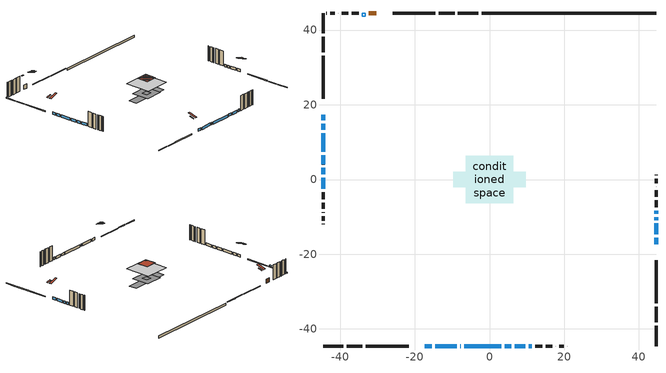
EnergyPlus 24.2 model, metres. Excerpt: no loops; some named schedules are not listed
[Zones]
conditioned space
 floor outside (Floor1 construction): -1.27,-1.27 -1.27,1.27 1.27,1.27 1.27,-1.27 z0.16
 floor adiabatic (Floor2 construction): -4.4,-4.4 -4.4,4.4 4.4,4.4 4.4,-4.4 z0.16
 floor adiabatic (AdiabaticFloorConstruction): -6.34,-6.34 -6.34,6.34 6.34,6.34 6.34,-6.34 z5.04
 floor foundation (Slab1 construction): -9.65,-2.01 -9.65,2.01 9.65,2.01 9.65,-2.01 z-0.91
 wall outside (RimJoist1 construction): -2.99,44.58 -8.44,44.58 / -44.58,-44.58 -39.13,-44.58 / -44.58,44.58 -44.58,39.13 / 44.58,-44.58 44.58,-39.13 z0.16:0.46
 wall outside (RimJoist2 construction): -9.37,44.58 -13.55,44.58 / -38.2,-44.58 -34.01,-44.58 / -44.58,38.2 -44.58,34.01 / 44.58,-38.2 44.58,-34.01 z0.16:0.46
 wall outside (RimJoist3 construction): -14.48,44.58 -25.9,44.58 / -33.09,-44.58 -21.66,-44.58 / -44.58,33.09 -44.58,21.66 / 44.58,-33.09 44.58,-21.66 z0.16:0.46
 wall outside (AdiabaticWallConstruction 1): -30.25,44.58 -32.27,44.58 z0.16:2.19
 wall outside (AdiabaticWallConstruction): -44.58,17.31 -44.58,15.84 / -44.58,14.92 -44.58,13.28 / -44.58,12.36 -44.58,7.38 / -44.58,6.45 -44.58,4.02 / 44.58,-17.31 44.58,-15.59 / -17.31,-44.58 -15.46,-44.58 / -14.53,-44.58 -8.77,-44.58 / -44.58,3.09 -44.58,1.37 / 44.58,-14.66 44.58,-11.78 / -7.84,-44.58 -7.72,-44.58 / -44.58,0.44 -44.58,-2.44 / 44.58,-10.85 44.58,-10.12 / 44.58,-9.19 44.58,-8.36 / -6.79,-44.58 3.16,-44.58 / 4.09,-44.58 5.78,-44.58 / 6.71,-44.58 9.63,-44.58 / 10.56,-44.58 11.32,-44.58 z0.16:1.38
 wall outside (Wall1 construction): -35.01,44.58 -36.93,44.58 / 12.25,-44.58 14.17,-44.58 / -44.58,-3.37 -44.58,-5.29 / 44.58,-7.43 44.58,-5.51 z0.16:7.48
 wall outside (Wall2 construction): -37.86,44.58 -39.51,44.58 / 15.1,-44.58 16.75,-44.58 / -44.58,-6.22 -44.58,-7.87 / 44.58,-4.58 44.58,-2.93 z0.16:7.48
 wall outside (Wall3 construction): -40.44,44.58 -40.51,44.58 / 17.68,-44.58 17.74,-44.58 / -44.58,-8.8 -44.58,-8.87 / 44.58,-2 44.58,-1.93 z0.16:7.48
 wall outside (Wall4 construction): -41.44,44.58 -42.62,44.58 / 18.67,-44.58 19.85,-44.58 / -44.58,-9.8 -44.58,-10.98 / 44.58,-1 44.58,0.18 z0.16:7.48
 wall outside (Wall5 construction): -43.55,44.58 -43.65,44.58 / 20.78,-44.58 20.88,-44.58 / -44.58,-11.91 -44.58,-12.01 / 44.58,1.1 44.58,1.21 z0.16:7.48
 wall foundation (FoundationWall1 construction): 44.58,44.58 -2.06,44.58 z-0.91:0.16
 window (WindowConstruction 15): -44.58,17.31 -44.58,15.84 z0.16:1.38
 window (WindowConstruction 5): -44.58,14.91 -44.58,13.29 z0.16:1.38
 window (WindowConstruction 6): -44.58,12.36 -44.58,7.38 z0.16:1.38
 window (WindowConstruction 7): -44.58,6.45 -44.58,4.02 z0.16:1.38
 window (WindowConstruction 8): 44.58,-17.31 44.58,-15.59 z0.16:1.38
 window (WindowConstruction 9): -17.31,-44.58 -15.46,-44.58 z0.16:1.38
 window (WindowConstruction 10): -14.53,-44.58 -8.77,-44.58 z0.16:1.38
 window (WindowConstruction 11): -44.58,3.09 -44.58,1.37 z0.16:1.38
 window (WindowConstruction 12): 44.58,-14.66 44.58,-11.78 z0.16:1.38
 window (WindowConstruction 13): -7.84,-44.58 -7.72,-44.58 z0.16:1.38
 window (WindowConstruction 14): -44.58,0.44 -44.58,-2.44 z0.16:1.38
 window (WindowConstruction 16): 44.58,-10.85 44.58,-10.12 z0.16:1.38
 window (WindowConstruction): 44.58,-9.19 44.58,-8.36 z0.16:1.38
 window (WindowConstruction 1): -6.79,-44.58 3.16,-44.58 z0.16:1.38
 window (WindowConstruction 2): 4.09,-44.58 5.78,-44.58 z0.16:1.38
 window (WindowConstruction 3): 6.71,-44.58 9.63,-44.58 z0.16:1.38
 window (WindowConstruction 4): 10.56,-44.58 11.32,-44.58 z0.16:1.38
 door (Door): -30.25,44.58 -32.27,44.58 z0.16:2.19
 ceiling adiabatic (AdiabaticFloorConstruction): 6.34,-6.34 6.34,6.34 -6.34,6.34 -6.34,-6.34 z5.04
 roof outside (Roof1 construction): -2.6,2.6 -2.6,-2.6 2.6,-2.6 2.6,2.6 z7.48
 roof outside (Roof2 construction): -2.77,2.77 -2.77,-2.77 2.77,-2.77 2.77,2.77 z7.48
 roof outside (Roof3 construction): -27.35,44.58,7.48 -27.35,42.62,8.13 -26.83,42.62,8.13 -26.83,44.58,7.48; -20.22,-44.58,7.48 -20.22,-42.62,8.13 -20.73,-42.62,8.13 -20.73,-44.58,7.48; -44.58,20.22,7.48 -42.62,20.22,8.13 -42.62,20.73,8.13 -44.58,20.73,7.48; 44.58,-20.22,7.48 42.62,-20.22,8.13 42.62,-20.73,8.13 44.58,-20.73,7.48
 roof outside (Roof4 construction): -1.8,1.8 -1.8,-1.8 1.8,-1.8 1.8,1.8 z7.48
 roof outside (Roof5 construction): -29.33,44.58,7.48 -29.33,40.6,8.8 -28.28,40.6,8.8 -28.28,44.58,7.48; -18.24,-44.58,7.48 -18.24,-40.6,8.8 -19.29,-40.6,8.8 -19.29,-44.58,7.48; -44.58,18.24,7.48 -40.6,18.24,8.8 -40.6,19.29,8.8 -44.58,19.29,7.48; 44.58,-18.24,7.48 40.6,-18.24,8.8 40.6,-19.29,8.8 44.58,-19.29,7.48
 roof outside (AdiabaticRoofConstruction): -34.08,44.58,7.47 -34.08,43.74,7.75 -33.2,43.74,7.75 -33.2,44.58,7.47
 skylight (SkylightConstruction): -34.08,44.58,7.48 -34.08,43.74,7.75 -33.2,43.74,7.75 -33.2,44.58,7.48
[Building]
Building 1: Terrain=Suburbs
[Site:Location]
Vancouver Intl AP_BC: Latitude {deg}=49.19; Longitude {deg}=-123.18; Time Zone {hr}=-8; Elevation {m}=4; Keep Site Location Information=Yes
[Site:GroundTemperature:Shallow]
8.06451, 6.96315, 6.87495, 7.3976, 9.49575, 11.5841, 13.3946, 14.5416, 14.639, 13.7062, 11.9418, 9.91751
[Site:WaterMainsTemperature]
Calculation Method=Schedule; Temperature Schedule=mains temperature schedule
[Material] Roughness=Rough; Thermal Absorptance=0.9
Name | Thickness {m} | Conductivity {W/m-K} | Density {kg/m3} | Specific Heat {J/kg-K} | Solar Absorptance | Visible Absorptance
asphalt or fiberglass shingles | 0.00635 | 0.162714 | 1121.4 | 1465.45 | 0.4 | 0.4
asphalt or fiberglass shingles 1 | 0.00635 | 0.162714 | 1121.4 | 1465.45 | 0.7 | 0.7
concrete 4.0 in. | 0.1016 | 1.803125 | 2242.8 | 837.4 | 0.7 | 0.7
concrete 8.0 in. | 0.2032 | 1.803125 | 2242.8 | 837.4 | 0.7 | 0.7
door material | 0.04445 | 0.188738 | 512.64 | 1214.23 | 0.7 | 0.7
exterior vertical ins | 0.00139922 | 0.029427 | 32.04 | 1214.23 | 0.7 | 0.7
floor covering | 0.0127 | 0.0433444 | 54.468 | 1339.84 | 0.6 | 0.6
floor rigid ins; roof rigid ins | 0.051816 | 0.029427 | 32.04 | 1214.23 | 0.7 | 0.7
floor rigid ins 1; roof rigid ins 1; wall rigid ins | 0.512978 | 0.029427 | 32.04 | 1214.23 | 0.7 | 0.7
floor stud and cavity | 0.1397 | 0.294719 | 92.3553 | 1139.71 | 0.7 | 0.7
floor stud and cavity 1 | 0.1397 | 0.339199 | 92.3553 | 1139.71 | 0.7 | 0.7
floor stud and cavity 2 | 0.1397 | 1.75129 | 37.0049 | 1207.88 | 0.7 | 0.7
furniture material conditioned space 1 | 0.1524 | 0.115458 | 640.8 | 1214.23 | 0.6 | 0.6
gypsum board | 0.0127 | 0.160291 | 801 | 837.4 | 0.6 | 0.6
gypsum board 1 | 0.0127 | 0.160291 | 801 | 837.4 | 0.7 | 0.7
osb sheathing 0.5 in. | 0.0127 | 0.115458 | 512.64 | 1214.23 | 0.7 | 0.7
osb sheathing 0.75 in. | 0.01905 | 0.115458 | 512.64 | 1214.23 | 0.7 | 0.7
osb sheathing 2.0 in. | 0.0508 | 0.115458 | 512.64 | 1214.23 | 0.7 | 0.7
rim joist stud and cavity | 0.0508 | 0.0310355 | 125.044 | 1163.47 | 0.6 | 0.6
roof stud and cavity | 0.2032 | 0.182325 | 78.34581 | 1123.46 | 0.7 | 0.7
roof stud and cavity 1 | 0.2032 | 0.178932 | 78.34581 | 1123.46 | 0.7 | 0.7
roof stud and cavity 2 | 0.2032 | 0.192082 | 78.34581 | 1123.46 | 0.7 | 0.7
roof stud and cavity 3 | 0.2032 | 0.190764 | 78.34581 | 1123.46 | 0.7 | 0.7
roof stud and cavity 4 | 0.2032 | 0.17359 | 78.34581 | 1123.46 | 0.7 | 0.7
roof stud and cavity 5 | 0.18415 | 1.78685 | 37.0049 | 1207.88 | 0.6 | 0.6
wall stud and cavity | 0.1397 | 0.103575 | 139.0536 | 1170.24 | 0.7 | 0.7
wall stud and cavity 1 | 0.1397 | 0.10707 | 139.0536 | 1170.24 | 0.7 | 0.7
wall stud and cavity 2 | 0.1397 | 0.119666 | 139.0536 | 1170.24 | 0.7 | 0.7
wall stud and cavity 3 | 0.1397 | 0.113992 | 139.0536 | 1170.24 | 0.7 | 0.7
wall stud and cavity 4 | 0.1397 | 0.105926 | 139.0536 | 1170.24 | 0.7 | 0.7
wall stud and cavity 5 | 0.0889 | 0.380278 | 52.3479 | 1209.89 | 0.7 | 0.7
wall stud and cavity 6 | 0.0889 | 0.391764 | 83.0341 | 1211.67 | 0.7 | 0.7
wood siding | 0.0254 | 0.102417 | 544.68 | 1172.36 | 0.4 | 0.4
wood siding 1; wood siding 2; wood siding 3 | 0.0254 | 0.102417 | 544.68 | 1172.36 | 0.7 | 0.7
[WindowMaterial:SimpleGlazingSystem]
Name | U-Factor {W/m2-K} | Solar Heat Gain Coefficient
SkylightMaterial | 3.34654 | 0.6886
WindowMaterial | 2.96903 | 0.56
WindowMaterial 1 | 2.94177 | 0.63
WindowMaterial 10 | 4.24942 | 0.68
WindowMaterial 11 | 3.05704 | 0.48
WindowMaterial 12 | 2.969594 | 0.62
WindowMaterial 2 | 3.01445 | 0.58
WindowMaterial 3 | 2.97868 | 0.59
WindowMaterial 4 | 2.97357 | 0.62
WindowMaterial 5 | 2.921331 | 0.62
WindowMaterial 6 | 3.909303 | 0.7
WindowMaterial 7 | 2.92076 | 0.67
WindowMaterial 8 | 2.96278 | 0.59
WindowMaterial 9 | 2.90203 | 0.68
[Construction]
AdiabaticFloorConstruction: floor stud and cavity 2, floor rigid ins 1, osb sheathing 0.75 in., floor covering
AdiabaticRoofConstruction: asphalt or fiberglass shingles 1, roof rigid ins 1, osb sheathing 0.75 in., roof stud and cavity 5
AdiabaticWallConstruction: wood siding 2, wall rigid ins, wall stud and cavity 5, gypsum board
AdiabaticWallConstruction 1: wood siding 3, wall rigid ins, wall stud and cavity 5, gypsum board
Door: door material
Floor1 construction: floor stud and cavity, floor rigid ins, osb sheathing 0.75 in., floor covering
Floor2 construction: floor stud and cavity 1, floor rigid ins, osb sheathing 0.75 in., floor covering
FoundationWall1 construction: concrete 8.0 in., gypsum board 1
furniture construction conditioned space 1: furniture material conditioned space 1
PartitionWallConstruction: gypsum board, wall stud and cavity 6, gypsum board
RimJoist1 construction; RimJoist2 construction; RimJoist3 construction: wood siding 1, osb sheathing 2.0 in., rim joist stud and cavity
Roof1 construction: asphalt or fiberglass shingles, roof rigid ins, osb sheathing 0.75 in., roof stud and cavity, gypsum board
Roof2 construction: asphalt or fiberglass shingles, roof rigid ins, osb sheathing 0.75 in., roof stud and cavity 1, gypsum board
Roof3 construction: asphalt or fiberglass shingles, roof rigid ins, osb sheathing 0.75 in., roof stud and cavity 2, gypsum board
Roof4 construction: asphalt or fiberglass shingles, roof rigid ins, osb sheathing 0.75 in., roof stud and cavity 3, gypsum board
Roof5 construction: asphalt or fiberglass shingles, roof rigid ins, osb sheathing 0.75 in., roof stud and cavity 4, gypsum board
SkylightConstruction: SkylightMaterial
Slab1 construction: concrete 4.0 in.
Wall1 construction: wood siding, osb sheathing 0.5 in., wall stud and cavity, gypsum board
Wall2 construction: wood siding, osb sheathing 0.5 in., wall stud and cavity 1, gypsum board
Wall3 construction: wood siding, osb sheathing 0.5 in., wall stud and cavity 2, gypsum board
Wall4 construction: wood siding, osb sheathing 0.5 in., wall stud and cavity 3, gypsum board
Wall5 construction: wood siding, osb sheathing 0.5 in., wall stud and cavity 4, gypsum board
WindowConstruction: WindowMaterial
WindowConstruction 1: WindowMaterial 1
WindowConstruction 10; WindowConstruction 3: WindowMaterial 3
WindowConstruction 11; WindowConstruction 8: WindowMaterial 8
WindowConstruction 12; WindowConstruction 14: WindowMaterial 10
WindowConstruction 13: WindowMaterial 11
WindowConstruction 15; WindowConstruction 16: WindowMaterial 12
WindowConstruction 2: WindowMaterial 2
WindowConstruction 4: WindowMaterial 4
WindowConstruction 5: WindowMaterial 5
WindowConstruction 6: WindowMaterial 6
WindowConstruction 7: WindowMaterial 7
WindowConstruction 9: WindowMaterial 9
[Zone]
conditioned space: Multiplier=1; Volume {m3}=534.1; Part of Total Floor Area=Yes
[Space]
conditioned space 1: Zone=conditioned space; Volume {m3}=534.1
[SurfaceProperty:ExposedFoundationPerimeter]
Slab1: Exposed Perimeter Calculation Method=TotalExposedPerimeter; Total Exposed Perimeter {m}=46.634
[InternalMass] Zone or ZoneList=conditioned space; Space or SpaceList=conditioned space 1
Name | Construction | Surface Area {m2}
furniture mass conditioned space 1 | furniture construction conditioned space 1 | 128.976
partition wall mass | PartitionWallConstruction | 244.871
[Lights]
interior lighting: Zone or ZoneList or Space or SpaceList=conditioned space 1; Schedule=interior lighting schedule; Design Level Calculation Method=LightingLevel; Lighting Level {W}=343.2; Return Air Fraction=0; Fraction Radiant=0.6; Fraction Visible=0.2; Fraction Replaceable=1
[People]
occupants: Zone or ZoneList or Space or SpaceList=conditioned space 1; Number of People Schedule=occupants schedule; Number of People Calculation Method=People; Number of People=3; Fraction Radiant=0.314171; Sensible Heat Fraction=0.56303; Activity Level Schedule=occupants activity schedule; Carbon Dioxide Generation Rate {m3/s-W}=0; Enable ASHRAE 55 Comfort Warnings=No; Mean Radiant Temperature Calculation Type=EnclosureAveraged
[ElectricEquipment] Zone or ZoneList or Space or SpaceList=conditioned space 1; Design Level Calculation Method=EquipmentLevel
Name | Schedule | Design Level {W} | Fraction Latent | Fraction Radiant | Fraction Lost
clothes dryer | clothes dryer schedule | 140.772 | 0.015 | 0.081 | 0.85
clothes washer | clothes washer schedule | 32.1985 | 0.03 | 0.162 | 0.7
cooking range | cooking range schedule | 215.147 | 0.08 | 0.432 | 0.2
dishwasher | dishwasher schedule | 66.8632 | 0.3 | 0.18 | 0.4
fridge | fridge schedule | 72.9452 | 0 | 0.6 | 0
mech vent bath fan 0 | mech vent bath fan 0 schedule | 25.1 | 0 | 0 | 1
mech vent bath fan 1 | mech vent bath fan 1 schedule | 25.1 | 0 | 0 | 1
mech vent house fan | mech vent house fan schedule | 0 | 0 | 0 | 1
mech vent house fan cfis | mech vent house fan cfis schedule | 0 | 0 | 0 | 0
mech vent range fan 0 | mech vent range fan 0 schedule | 57 | 0 | 0 | 1
misc plug loads | misc plug loads schedule | 494.7 | 0.045 | 0.513 | 0.1
whole house fan | Always On Discrete | 0 | 0 | 0 | 1
[OtherEquipment] Zone or ZoneList or Space or SpaceList=conditioned space 1; Design Level Calculation Method=EquipmentLevel
Name | Fuel Type | Schedule | Design Level {W} | Fraction Latent | Fraction Radiant | Fraction Lost
clothes dryer 1 | Electricity | clothes dryer schedule | 0 | 0.015 | 0.081 | 0.85
cooking range 1 | Electricity | cooking range schedule | 0 | 0.08 | 0.432 | 0.2
general water use latent | None | general water use schedule | 62.594 | 1 | 0 | 0
general water use sensible | None | general water use schedule | -61.6891 | 0 | 0.6 | 0
mech vent house fan latent load | None | Always On Discrete | 0 | 1 | 0 | 0
mech vent house fan sensible load | None | Always On Discrete | 0 | 0 | 0 | 0
water heater energy adjustment1 | Electricity | Always On Discrete | 0.01 | 0 | 0 | 1
[ZoneInfiltration:DesignFlowRate] Zone or ZoneList or Space or SpaceList=conditioned space 1; Schedule=Always On Discrete; Design Flow Rate Calculation Method=Flow/Zone; Design Flow Rate {m3/s}=0
infil flow; natural vent flow; whole house fan flow
[ZoneControl:Thermostat]
conditioned space Thermostat: Zone or ZoneList=conditioned space; Control Type Schedule=conditioned space Thermostat Schedule; Control 1=conditioned space temperature setpoint; Temperature Difference Between Cutout And Setpoint {deltaC}=0
[ThermostatSetpoint:DualSetpoint]
conditioned space temperature setpoint: Heating Setpoint Temperature Schedule=heating setpoint; Cooling Setpoint Temperature Schedule=cooling setpoint
[Zone equipment]
conditioned space: electric baseboard
[Foundation:Kiva]
Foundation Kiva 1: Initial Indoor Air Temperature {C}=18; Wall Height Above Grade {m}=0.15999; Wall Depth Below Slab {m}=0.2032; Custom Block Material Name 1=exterior vertical ins; Custom Block Depth 1 {m}=1.07; Custom Block X Position 1 {m}=0.2159; Custom Block Z Position 1 {m}=0
[Foundation:Kiva:Settings]
Soil Conductivity {W/m-K}=0.849921; Soil Density {kg/m3}=1842.3; Soil Specific Heat {J/kg-K}=418.7; Ground Solar Absorptivity=0.9; Ground Thermal Absorptivity=0.9; Ground Surface Roughness {m}=0.03; Far-Field Width {m}=40; Deep-Ground Boundary Condition=ZeroFlux; Deep-Ground Depth {m}=40; Minimum Cell Dimension {m}=0.2; Maximum Cell Growth Coefficient=3; Simulation Timestep=Timestep
[Exterior:Lights]
exterior lighting: Schedule=exterior lighting schedule; Design Level {W}=75.6
[EnergyManagementSystem:Sensor] Output:Variable or Output:Meter Index Key=conditioned space
Name | Output:Variable or Output:Meter
conditioned_space_clg_unmet_s | Zone Cooling Setpoint Not Met Time
conditioned_space_htg_unmet_s | Zone Heating Setpoint Not Met Time
fridge_tin_s; tin_s; tin_s_1 | Zone Mean Air Temperature
tout_s | Zone Outdoor Air Drybulb Temperature
win_s | Zone Air Humidity Ratio
[Schedule:Week:Daily]
interior lighting schedule Week Rule - Jan1-Jan27: interior lighting schedule day, interior lighting schedule day, interior lighting schedule day, interior lighting schedule day, interior lighting schedule day, interior lighting schedule day, interior lighting schedule day, interior lighting schedule default day, interior lighting schedule default day, interior lighting schedule default day, interior lighting schedule default day, interior lighting schedule default day
interior lighting schedule Week Rule - Jan28-Feb3: interior lighting schedule day, interior lighting schedule day, interior lighting schedule day, interior lighting schedule day, interior lighting schedule day 1, interior lighting schedule day 1, interior lighting schedule day 1, interior lighting schedule default day, interior lighting schedule default day, interior lighting schedule default day, interior lighting schedule default day, interior lighting schedule default day
interior lighting schedule Week Rule - Feb4-Feb24: interior lighting schedule day 1, interior lighting schedule day 1, interior lighting schedule day 1, interior lighting schedule day 1, interior lighting schedule day 1, interior lighting schedule day 1, interior lighting schedule day 1, interior lighting schedule default day, interior lighting schedule default day, interior lighting schedule default day, interior lighting schedule default day, interior lighting schedule default day
interior lighting schedule Week Rule - Feb25-Mar3: interior lighting schedule day 1, interior lighting schedule day 1, interior lighting schedule day 1, interior lighting schedule day 1, interior lighting schedule day 2, interior lighting schedule day 2, interior lighting schedule day 2, interior lighting schedule default day, interior lighting schedule default day, interior lighting schedule default day, interior lighting schedule default day, interior lighting schedule default day
interior lighting schedule Week Rule - Mar4-Mar31: interior lighting schedule day 2, interior lighting schedule day 2, interior lighting schedule day 2, interior lighting schedule day 2, interior lighting schedule day 2, interior lighting schedule day 2, interior lighting schedule day 2, interior lighting schedule default day, interior lighting schedule default day, interior lighting schedule default day, interior lighting schedule default day, interior lighting schedule default day
interior lighting schedule Week Rule - Apr1-Apr28: interior lighting schedule day 3, interior lighting schedule day 3, interior lighting schedule day 3, interior lighting schedule day 3, interior lighting schedule day 3, interior lighting schedule day 3, interior lighting schedule day 3, interior lighting schedule default day, interior lighting schedule default day, interior lighting schedule default day, interior lighting schedule default day, interior lighting schedule default day
interior lighting schedule Week Rule - Apr29-May5: interior lighting schedule day 3, interior lighting schedule day 3, interior lighting schedule day 4, interior lighting schedule day 4, interior lighting schedule day 4, interior lighting schedule day 4, interior lighting schedule day 4, interior lighting schedule default day, interior lighting schedule default day, interior lighting schedule default day, interior lighting schedule default day, interior lighting schedule default day
interior lighting schedule Week Rule - May6-May26: interior lighting schedule day 4, interior lighting schedule day 4, interior lighting schedule day 4, interior lighting schedule day 4, interior lighting schedule day 4, interior lighting schedule day 4, interior lighting schedule day 4, interior lighting schedule default day, interior lighting schedule default day, interior lighting schedule default day, interior lighting schedule default day, interior lighting schedule default day
interior lighting schedule Week Rule - May27-Jun2: interior lighting schedule day 4, interior lighting schedule day 4, interior lighting schedule day 4, interior lighting schedule day 4, interior lighting schedule day 4, interior lighting schedule day 5, interior lighting schedule day 5, interior lighting schedule default day, interior lighting schedule default day, interior lighting schedule default day, interior lighting schedule default day, interior lighting schedule default day
interior lighting schedule Week Rule - Jun3-Jun30: interior lighting schedule day 5, interior lighting schedule day 5, interior lighting schedule day 5, interior lighting schedule day 5, interior lighting schedule day 5, interior lighting schedule day 5, interior lighting schedule day 5, interior lighting schedule default day, interior lighting schedule default day, interior lighting schedule default day, interior lighting schedule default day, interior lighting schedule default day
interior lighting schedule Week Rule - Jul1-Jul28: interior lighting schedule day 6, interior lighting schedule day 6, interior lighting schedule day 6, interior lighting schedule day 6, interior lighting schedule day 6, interior lighting schedule day 6, interior lighting schedule day 6, interior lighting schedule default day, interior lighting schedule default day, interior lighting schedule default day, interior lighting schedule default day, interior lighting schedule default day
interior lighting schedule Week Rule - Jul29-Aug4: interior lighting schedule day 6, interior lighting schedule day 6, interior lighting schedule day 6, interior lighting schedule day 7, interior lighting schedule day 7, interior lighting schedule day 7, interior lighting schedule day 7, interior lighting schedule default day, interior lighting schedule default day, interior lighting schedule default day, interior lighting schedule default day, interior lighting schedule default day
interior lighting schedule Week Rule - Aug5-Aug25: interior lighting schedule day 7, interior lighting schedule day 7, interior lighting schedule day 7, interior lighting schedule day 7, interior lighting schedule day 7, interior lighting schedule day 7, interior lighting schedule day 7, interior lighting schedule default day, interior lighting schedule default day, interior lighting schedule default day, interior lighting schedule default day, interior lighting schedule default day
interior lighting schedule Week Rule - Aug26-Sep1: interior lighting schedule day 7, interior lighting schedule day 7, interior lighting schedule day 7, interior lighting schedule day 7, interior lighting schedule day 7, interior lighting schedule day 7, interior lighting schedule day 8, interior lighting schedule default day, interior lighting schedule default day, interior lighting schedule default day, interior lighting schedule default day, interior lighting schedule default day
interior lighting schedule Week Rule - Sep2-Sep29: interior lighting schedule day 8, interior lighting schedule day 8, interior lighting schedule day 8, interior lighting schedule day 8, interior lighting schedule day 8, interior lighting schedule day 8, interior lighting schedule day 8, interior lighting schedule default day, interior lighting schedule default day, interior lighting schedule default day, interior lighting schedule default day, interior lighting schedule default day
interior lighting schedule Week Rule - Sep30-Oct6: interior lighting schedule day 8, interior lighting schedule day 9, interior lighting schedule day 9, interior lighting schedule day 9, interior lighting schedule day 9, interior lighting schedule day 9, interior lighting schedule day 9, interior lighting schedule default day, interior lighting schedule default day, interior lighting schedule default day, interior lighting schedule default day, interior lighting schedule default day
interior lighting schedule Week Rule - Oct7-Oct27: interior lighting schedule day 9, interior lighting schedule day 9, interior lighting schedule day 9, interior lighting schedule day 9, interior lighting schedule day 9, interior lighting schedule day 9, interior lighting schedule day 9, interior lighting schedule default day, interior lighting schedule default day, interior lighting schedule default day, interior lighting schedule default day, interior lighting schedule default day
interior lighting schedule Week Rule - Oct28-Nov3: interior lighting schedule day 9, interior lighting schedule day 9, interior lighting schedule day 9, interior lighting schedule day 9, interior lighting schedule day 10, interior lighting schedule day 10, interior lighting schedule day 10, interior lighting schedule default day, interior lighting schedule default day, interior lighting schedule default day, interior lighting schedule default day, interior lighting schedule default day
interior lighting schedule Week Rule - Nov4-Nov24: interior lighting schedule day 10, interior lighting schedule day 10, interior lighting schedule day 10, interior lighting schedule day 10, interior lighting schedule day 10, interior lighting schedule day 10, interior lighting schedule day 10, interior lighting schedule default day, interior lighting schedule default day, interior lighting schedule default day, interior lighting schedule default day, interior lighting schedule default day
interior lighting schedule Week Rule - Nov25-Dec1: interior lighting schedule day 10, interior lighting schedule day 10, interior lighting schedule day 10, interior lighting schedule day 10, interior lighting schedule day 10, interior lighting schedule day 10, interior lighting schedule day 11, interior lighting schedule default day, interior lighting schedule default day, interior lighting schedule default day, interior lighting schedule default day, interior lighting schedule default day
interior lighting schedule Week Rule - Dec2-Dec31: interior lighting schedule day 11, interior lighting schedule day 11, interior lighting schedule day 11, interior lighting schedule day 11, interior lighting schedule day 11, interior lighting schedule day 11, interior lighting schedule day 11, interior lighting schedule default day, interior lighting schedule default day, interior lighting schedule default day, interior lighting schedule default day, interior lighting schedule default day
occupants schedule Week Rule - Jan1-Dec31: occupants schedule day, occupants schedule day, occupants schedule day, occupants schedule day, occupants schedule day, occupants schedule day, occupants schedule day, occupants schedule default day, occupants schedule default day, occupants schedule default day, occupants schedule default day, occupants schedule default day
clothes dryer schedule Week Rule - Jan1-Dec31: clothes dryer schedule day, clothes dryer schedule day, clothes dryer schedule day, clothes dryer schedule day, clothes dryer schedule day, clothes dryer schedule day, clothes dryer schedule day, clothes dryer schedule default day, clothes dryer schedule default day, clothes dryer schedule default day, clothes dryer schedule default day, clothes dryer schedule default day
clothes washer schedule Week Rule - Jan1-Dec31: clothes washer schedule day, clothes washer schedule day, clothes washer schedule day, clothes washer schedule day, clothes washer schedule day, clothes washer schedule day, clothes washer schedule day, clothes washer schedule default day, clothes washer schedule default day, clothes washer schedule default day, clothes washer schedule default day, clothes washer schedule default day
cooking range schedule Week Rule - Jan1-Dec31: cooking range schedule day, cooking range schedule day, cooking range schedule day, cooking range schedule day, cooking range schedule day, cooking range schedule day, cooking range schedule day, cooking range schedule default day, cooking range schedule default day, cooking range schedule default day, cooking range schedule default day, cooking range schedule default day
dishwasher schedule Week Rule - Jan1-Dec31: dishwasher schedule day, dishwasher schedule day, dishwasher schedule day, dishwasher schedule day, dishwasher schedule day, dishwasher schedule day, dishwasher schedule day, dishwasher schedule default day, dishwasher schedule default day, dishwasher schedule default day, dishwasher schedule default day, dishwasher schedule default day
mech vent bath fan 0 schedule Week Rule - Jan1-Dec31: mech vent bath fan 0 schedule day, mech vent bath fan 0 schedule day, mech vent bath fan 0 schedule day, mech vent bath fan 0 schedule day, mech vent bath fan 0 schedule day, mech vent bath fan 0 schedule day, mech vent bath fan 0 schedule day, mech vent bath fan 0 schedule default day, mech vent bath fan 0 schedule default day, mech vent bath fan 0 schedule default day, mech vent bath fan 0 schedule default day, mech vent bath fan 0 schedule default day
mech vent bath fan 1 schedule Week Rule - Jan1-Dec31: mech vent bath fan 1 schedule day, mech vent bath fan 1 schedule day, mech vent bath fan 1 schedule day, mech vent bath fan 1 schedule day, mech vent bath fan 1 schedule day, mech vent bath fan 1 schedule day, mech vent bath fan 1 schedule day, mech vent bath fan 1 schedule default day, mech vent bath fan 1 schedule default day, mech vent bath fan 1 schedule default day, mech vent bath fan 1 schedule default day, mech vent bath fan 1 schedule default day
mech vent range fan 0 schedule Week Rule - Jan1-Dec31: mech vent range fan 0 schedule day, mech vent range fan 0 schedule day, mech vent range fan 0 schedule day, mech vent range fan 0 schedule day, mech vent range fan 0 schedule day, mech vent range fan 0 schedule day, mech vent range fan 0 schedule day, mech vent range fan 0 schedule default day, mech vent range fan 0 schedule default day, mech vent range fan 0 schedule default day, mech vent range fan 0 schedule default day, mech vent range fan 0 schedule default day
misc plug loads schedule Week Rule - Jan1-Dec31: misc plug loads schedule day, misc plug loads schedule day, misc plug loads schedule day, misc plug loads schedule day, misc plug loads schedule day, misc plug loads schedule day, misc plug loads schedule day, misc plug loads schedule default day, misc plug loads schedule default day, misc plug loads schedule default day, misc plug loads schedule default day, misc plug loads schedule default day
general water use schedule Week Rule - Jan1-Dec31: general water use schedule day, general water use schedule day, general water use schedule day, general water use schedule day, general water use schedule day, general water use schedule day, general water use schedule day, general water use schedule default day, general water use schedule default day, general water use schedule default day, general water use schedule default day, general water use schedule default day
exterior lighting schedule Week Rule - Jan1-Jan27: exterior lighting schedule day, exterior lighting schedule day, exterior lighting schedule day, exterior lighting schedule day, exterior lighting schedule day, exterior lighting schedule day, exterior lighting schedule day, exterior lighting schedule default day, exterior lighting schedule default day, exterior lighting schedule default day, exterior lighting schedule default day, exterior lighting schedule default day
exterior lighting schedule Week Rule - Jan28-Feb3: exterior lighting schedule day, exterior lighting schedule day, exterior lighting schedule day, exterior lighting schedule day, exterior lighting schedule day 1, exterior lighting schedule day 1, exterior lighting schedule day 1, exterior lighting schedule default day, exterior lighting schedule default day, exterior lighting schedule default day, exterior lighting schedule default day, exterior lighting schedule default day
exterior lighting schedule Week Rule - Feb4-Feb24: exterior lighting schedule day 1, exterior lighting schedule day 1, exterior lighting schedule day 1, exterior lighting schedule day 1, exterior lighting schedule day 1, exterior lighting schedule day 1, exterior lighting schedule day 1, exterior lighting schedule default day, exterior lighting schedule default day, exterior lighting schedule default day, exterior lighting schedule default day, exterior lighting schedule default day
exterior lighting schedule Week Rule - Feb25-Mar3: exterior lighting schedule day 1, exterior lighting schedule day 1, exterior lighting schedule day 1, exterior lighting schedule day 1, exterior lighting schedule day 2, exterior lighting schedule day 2, exterior lighting schedule day 2, exterior lighting schedule default day, exterior lighting schedule default day, exterior lighting schedule default day, exterior lighting schedule default day, exterior lighting schedule default day
exterior lighting schedule Week Rule - Mar4-Mar31: exterior lighting schedule day 2, exterior lighting schedule day 2, exterior lighting schedule day 2, exterior lighting schedule day 2, exterior lighting schedule day 2, exterior lighting schedule day 2, exterior lighting schedule day 2, exterior lighting schedule default day, exterior lighting schedule default day, exterior lighting schedule default day, exterior lighting schedule default day, exterior lighting schedule default day
exterior lighting schedule Week Rule - Apr1-Apr28: exterior lighting schedule day 3, exterior lighting schedule day 3, exterior lighting schedule day 3, exterior lighting schedule day 3, exterior lighting schedule day 3, exterior lighting schedule day 3, exterior lighting schedule day 3, exterior lighting schedule default day, exterior lighting schedule default day, exterior lighting schedule default day, exterior lighting schedule default day, exterior lighting schedule default day
exterior lighting schedule Week Rule - Apr29-May5: exterior lighting schedule day 3, exterior lighting schedule day 3, exterior lighting schedule day 4, exterior lighting schedule day 4, exterior lighting schedule day 4, exterior lighting schedule day 4, exterior lighting schedule day 4, exterior lighting schedule default day, exterior lighting schedule default day, exterior lighting schedule default day, exterior lighting schedule default day, exterior lighting schedule default day
[Schedule:Year]
interior lighting schedule: interior lighting schedule Week Rule - Jan1-Jan27, 1, 1, 1, 27, interior lighting schedule Week Rule - Jan28-Feb3, 1, 28, 2, 3, interior lighting schedule Week Rule - Feb4-Feb24, 2, 4, 2, 24, interior lighting schedule Week Rule - Feb25-Mar3, 2, 25, 3, 3, interior lighting schedule Week Rule - Mar4-Mar31, 3, 4, 3, 31, interior lighting schedule Week Rule - Apr1-Apr28, 4, 1, 4, 28, interior lighting schedule Week Rule - Apr29-May5, 4, 29, 5, 5, interior lighting schedule Week Rule - May6-May26, 5, 6, 5, 26, interior lighting schedule Week Rule - May27-Jun2, 5, 27, 6, 2, interior lighting schedule Week Rule - Jun3-Jun30, 6, 3, 6, 30, interior lighting schedule Week Rule - Jul1-Jul28, 7, 1, 7, 28, interior lighting schedule Week Rule - Jul29-Aug4, 7, 29, 8, 4, interior lighting schedule Week Rule - Aug5-Aug25, 8, 5, 8, 25, interior lighting schedule Week Rule - Aug26-Sep1, 8, 26, 9, 1, interior lighting schedule Week Rule - Sep2-Sep29, 9, 2, 9, 29, interior lighting schedule Week Rule - Sep30-Oct6, 9, 30, 10, 6, interior lighting schedule Week Rule - Oct7-Oct27, 10, 7, 10, 27, interior lighting schedule Week Rule - Oct28-Nov3, 10, 28, 11, 3, interior lighting schedule Week Rule - Nov4-Nov24, 11, 4, 11, 24, interior lighting schedule Week Rule - Nov25-Dec1, 11, 25, 12, 1, interior lighting schedule Week Rule - Dec2-Dec31, 12, 2, 12, 31
occupants schedule: occupants schedule Week Rule - Jan1-Dec31, 1, 1, 12, 31
clothes dryer schedule: clothes dryer schedule Week Rule - Jan1-Dec31, 1, 1, 12, 31
clothes washer schedule: clothes washer schedule Week Rule - Jan1-Dec31, 1, 1, 12, 31
cooking range schedule: cooking range schedule Week Rule - Jan1-Dec31, 1, 1, 12, 31
dishwasher schedule: dishwasher schedule Week Rule - Jan1-Dec31, 1, 1, 12, 31
mech vent bath fan 0 schedule: mech vent bath fan 0 schedule Week Rule - Jan1-Dec31, 1, 1, 12, 31
mech vent bath fan 1 schedule: mech vent bath fan 1 schedule Week Rule - Jan1-Dec31, 1, 1, 12, 31
mech vent range fan 0 schedule: mech vent range fan 0 schedule Week Rule - Jan1-Dec31, 1, 1, 12, 31
misc plug loads schedule: misc plug loads schedule Week Rule - Jan1-Dec31, 1, 1, 12, 31
general water use schedule: general water use schedule Week Rule - Jan1-Dec31, 1, 1, 12, 31
exterior lighting schedule: exterior lighting schedule Week Rule - Jan1-Jan27, 1, 1, 1, 27, exterior lighting schedule Week Rule - Jan28-Feb3, 1, 28, 2, 3, exterior lighting schedule Week Rule - Feb4-Feb24, 2, 4, 2, 24, exterior lighting schedule Week Rule - Feb25-Mar3, 2, 25, 3, 3, exterior lighting schedule Week Rule - Mar4-Mar31, 3, 4, 3, 31, exterior lighting schedule Week Rule - Apr1-Apr28, 4, 1, 4, 28, exterior lighting schedule Week Rule - Apr29-May5, 4, 29, 5, 5, exterior lighting schedule Week Rule - May6-May26, 5, 6, 5, 26, exterior lighting schedule Week Rule - May27-Jun2, 5, 27, 6, 2, exterior lighting schedule Week Rule - Jun3-Jun30, 6, 3, 6, 30, exterior lighting schedule Week Rule - Jul1-Jul28, 7, 1, 7, 28, exterior lighting schedule Week Rule - Jul29-Aug4, 7, 29, 8, 4, exterior lighting schedule Week Rule - Aug5-Aug25, 8, 5, 8, 25, exterior lighting schedule Week Rule - Aug26-Sep1, 8, 26, 9, 1, exterior lighting schedule Week Rule - Sep2-Sep29, 9, 2, 9, 29, exterior lighting schedule Week Rule - Sep30-Oct6, 9, 30, 10, 6, exterior lighting schedule Week Rule - Oct7-Oct27, 10, 7, 10, 27, exterior lighting schedule Week Rule - Oct28-Nov3, 10, 28, 11, 3, exterior lighting schedule Week Rule - Nov4-Nov24, 11, 4, 11, 24, exterior lighting schedule Week Rule - Nov25-Dec1, 11, 25, 12, 1, exterior lighting schedule Week Rule - Dec2-Dec31, 12, 2, 12, 31
[Schedule:Constant]
Name | Hourly Value
occupants activity schedule | 117.228
fridge schedule | 0
mech vent house fan schedule; mech vent house fan cfis schedule; Always On Discrete | 1
[Schedule:Compact]
conditioned space Thermostat Schedule: Through: 12/31, For: AllDays, Until: 24:00, 4
mains temperature schedule: Through: 01/01, For: AllDays, Until: 24:00, 11.375, Through: 01/02, For: AllDays, Until: 24:00, 11.3367, Through: 01/03, For: AllDays, Until: 24:00, 11.2994, Through: 01/04, For: AllDays, Until: 24:00, 11.2628, Through: 01/05, For: AllDays, Until: 24:00, 11.2267, Through: 01/06, For: AllDays, Until: 24:00, 11.1917, Through: 01/07, For: AllDays, Until: 24:00, 11.1578, Through: 01/08, For: AllDays, Until: 24:00, 11.1244, Through: 01/09, For: AllDays, Until: 24:00, 11.0917, Through: 01/10, For: AllDays, Until: 24:00, 11.06, Through: 01/11, For: AllDays, Until: 24:00, 11.0289, Through: 01/12, For: AllDays, Until: 24:00, 10.9989, Through: 01/13, For: AllDays, Until: 24:00, 10.97, Through: 01/14, For: AllDays, Until: 24:00, 10.9417, Through: 01/15, For: AllDays, Until: 24:00, 10.9139, Through: 01/16, For: AllDays, Until: 24:00, 10.8878, Through: 01/17, For: AllDays, Until: 24:00, 10.8622, Through: 01/18, For: AllDays, Until: 24:00, 10.8372, Through: 01/19, For: AllDays, Until: 24:00, 10.8133, Through: 01/20, For: AllDays, Until: 24:00, 10.7906, Through: 01/21, For: AllDays, Until: 24:00, 10.7683, Through: 01/22, For: AllDays, Until: 24:00, 10.7478, Through: 01/23, For: AllDays, Until: 24:00, 10.7272, Through: 01/24, For: AllDays, Until: 24:00, 10.7083, Through: 01/25, For: AllDays, Until: 24:00, 10.69, Through: 01/26, For: AllDays, Until: 24:00, 10.6728, Through: 01/27, For: AllDays, Until: 24:00, 10.6567, Through: 01/28, For: AllDays, Until: 24:00, 10.6411, Through: 01/29, For: AllDays, Until: 24:00, 10.6267, Through: 01/30, For: AllDays, Until: 24:00, 10.6133, Through: 01/31, For: AllDays, Until: 24:00, 10.6011, Through: 02/01, For: AllDays, Until: 24:00, 10.59, Through: 02/02, For: AllDays, Until: 24:00, 10.5794, Through: 02/03, For: AllDays, Until: 24:00, 10.57, Through: 02/04, For: AllDays, Until: 24:00, 10.5617, Through: 02/05, For: AllDays, Until: 24:00, 10.5539, Through: 02/06, For: AllDays, Until: 24:00, 10.5478, Through: 02/07, For: AllDays, Until: 24:00, 10.5422, Through: 02/08, For: AllDays, Until: 24:00, 10.5378, Through: 02/09, For: AllDays, Until: 24:00, 10.5339, Through: 02/10, For: AllDays, Until: 24:00, 10.5317, Through: 02/11, For: AllDays, Until: 24:00, 10.53, Through: 02/12, For: AllDays, Until: 24:00, 10.53, Through: 02/13, For: AllDays, Until: 24:00, 10.5306, Through: 02/14, For: AllDays, Until: 24:00, 10.5317, Through: 02/15, For: AllDays, Until: 24:00, 10.5344, Through: 02/16, For: AllDays, Until: 24:00, 10.5378, Through: 02/17, For: AllDays, Until: 24:00, 10.5428, Through: 02/18, For: AllDays, Until: 24:00, 10.5483, Through: 02/19, For: AllDays, Until: 24:00, 10.5544, Through: 02/20, For: AllDays, Until: 24:00, 10.5622, Through: 02/21, For: AllDays, Until: 24:00, 10.5706, Through: 02/22, For: AllDays, Until: 24:00, 10.5806, Through: 02/23, For: AllDays, Until: 24:00, 10.5911, Through: 02/24, For: AllDays, Until: 24:00, 10.6022, Through: 02/25, For: AllDays, Until: 24:00, 10.615, Through: 02/26, For: AllDays, Until: 24:00, 10.6283, Through: 02/27, For: AllDays, Until: 24:00, 10.6428, Through: 02/28, For: AllDays, Until: 24:00, 10.6583, Through: 03/01, For: AllDays, Until: 24:00, 10.6744, Through: 03/02, For: AllDays, Until: 24:00, 10.6917, Through: 03/03, For: AllDays, Until: 24:00, 10.71, Through: 03/04, For: AllDays, Until: 24:00, 10.7294, Through: 03/05, For: AllDays, Until: 24:00, 10.7494, Through: 03/06, For: AllDays, Until: 24:00, 10.7706, Through: 03/07, For: AllDays, Until: 24:00, 10.7928, Through: 03/08, For: AllDays, Until: 24:00, 10.8161, Through: 03/09, For: AllDays, Until: 24:00, 10.84, Through: 03/10, For: AllDays, Until: 24:00, 10.8644, Through: 03/11, For: AllDays, Until: 24:00, 10.8906, Through: 03/12, For: AllDays, Until: 24:00, 10.9167, Through: 03/13, For: AllDays, Until: 24:00, 10.9444, Through: 03/14, For: AllDays, Until: 24:00, 10.9728, Through: 03/15, For: AllDays, Until: 24:00, 11.0022, Through: 03/16, For: AllDays, Until: 24:00, 11.0322, Through: 03/17, For: AllDays, Until: 24:00, 11.0633, Through: 03/18, For: AllDays, Until: 24:00, 11.095, Through: 03/19, For: AllDays, Until: 24:00, 11.1278, Through: 03/20, For: AllDays, Until: 24:00, 11.1611, Through: 03/21, For: AllDays, Until: 24:00, 11.1956, Through: 03/22, For: AllDays, Until: 24:00, 11.2306, Through: 03/23, For: AllDays, Until: 24:00, 11.2667, Through: 03/24, For: AllDays, Until: 24:00, 11.3033, Through: 03/25, For: AllDays, Until: 24:00, 11.3406, Through: 03/26, For: AllDays, Until: 24:00, 11.3789, Through: 03/27, For: AllDays, Until: 24:00, 11.4178, Through: 03/28, For: AllDays, Until: 24:00, 11.4572, Through: 03/29, For: AllDays, Until: 24:00, 11.4978, Through: 03/30, For: AllDays, Until: 24:00, 11.5389, Through: 03/31, For: AllDays, Until: 24:00, 11.5811, Through: 04/01, For: AllDays, Until: 24:00, 11.6233, Through: 04/02, For: AllDays, Until: 24:00, 11.6667, Through: 04/03, For: AllDays, Until: 24:00, 11.7106, Through: 04/04, For: AllDays, Until: 24:00, 11.755, Through: 04/05, For: AllDays, Until: 24:00, 11.8006, Through: 04/06, For: AllDays, Until: 24:00, 11.8461, Through: 04/07, For: AllDays, Until: 24:00, 11.8928, Through: 04/08, For: AllDays, Until: 24:00, 11.9394, Through: 04/09, For: AllDays, Until: 24:00, 11.9872, Through: 04/10, For: AllDays, Until: 24:00, 12.0356, Through: 04/11, For: AllDays, Until: 24:00, 12.0844, Through: 04/12, For: AllDays, Until: 24:00, 12.1333, Through: 04/13, For: AllDays, Until: 24:00, 12.1833, Through: 04/14, For: AllDays, Until: 24:00, 12.2339, Through: 04/15, For: AllDays, Until: 24:00, 12.2844, Through: 04/16, For: AllDays, Until: 24:00, 12.3361, Through: 04/17, For: AllDays, Until: 24:00, 12.3878, Through: 04/18, For: AllDays, Until: 24:00, 12.44, Through: 04/19, For: AllDays, Until: 24:00, 12.4928, Through: 04/20, For: AllDays, Until: 24:00, 12.5456, Through: 04/21, For: AllDays, Until: 24:00, 12.5994, Through: 04/22, For: AllDays, Until: 24:00, 12.6533, Through: 04/23, For: AllDays, Until: 24:00, 12.7072, Through: 04/24, For: AllDays, Until: 24:00, 12.7622, Through: 04/25, For: AllDays, Until: 24:00, 12.8172, Through: 04/26, For: AllDays, Until: 24:00, 12.8722, Through: 04/27, For: AllDays, Until: 24:00, 12.9278, Through: 04/28, For: AllDays, Until: 24:00, 12.9839, Through: 04/29, For: AllDays, Until: 24:00, 13.04, Through: 04/30, For: AllDays, Until: 24:00, 13.0961, Through: 05/01, For: AllDays, Until: 24:00, 13.1533, Through: 05/02, For: AllDays, Until: 24:00, 13.21, Through: 05/03, For: AllDays, Until: 24:00, 13.2672, Through: 05/04, For: AllDays, Until: 24:00, 13.3244, Through: 05/05, For: AllDays, Until: 24:00, 13.3817, Through: 05/06, For: AllDays, Until: 24:00, 13.4394, Through: 05/07, For: AllDays, Until: 24:00, 13.4972, Through: 05/08, For: AllDays, Until: 24:00, 13.555, Through: 05/09, For: AllDays, Until: 24:00, 13.6133, Through: 05/10, For: AllDays, Until: 24:00, 13.6711, Through: 05/11, For: AllDays, Until: 24:00, 13.7294, Through: 05/12, For: AllDays, Until: 24:00, 13.7878, Through: 05/13, For: AllDays, Until: 24:00, 13.8461, Through: 05/14, For: AllDays, Until: 24:00, 13.9044, Through: 05/15, For: AllDays, Until: 24:00, 13.9628, Through: 05/16, For: AllDays, Until: 24:00, 14.0211, Through: 05/17, For: AllDays, Until: 24:00, 14.0789, Through: 05/18, For: AllDays, Until: 24:00, 14.1372, Through: 05/19, For: AllDays, Until: 24:00, 14.1956, Through: 05/20, For: AllDays, Until: 24:00, 14.2533, Through: 05/21, For: AllDays, Until: 24:00, 14.3117, Through: 05/22, For: AllDays, Until: 24:00, 14.3694, Through: 05/23, For: AllDays, Until: 24:00, 14.4272, Through: 05/24, For: AllDays, Until: 24:00, 14.4844, Through: 05/25, For: AllDays, Until: 24:00, 14.5422, Through: 05/26, For: AllDays, Until: 24:00, 14.5994, Through: 05/27, For: AllDays, Until: 24:00, 14.6561, Through: 05/28, For: AllDays, Until: 24:00, 14.7128, Through: 05/29, For: AllDays, Until: 24:00, 14.7694, Through: 05/30, For: AllDays, Until: 24:00, 14.8261, Through: 05/31, For: AllDays, Until: 24:00, 14.8817, Through: 06/01, For: AllDays, Until: 24:00, 14.9378, Through: 06/02, For: AllDays, Until: 24:00, 14.9933, Through: 06/03, For: AllDays, Until: 24:00, 15.0483, Through: 06/04, For: AllDays, Until: 24:00, 15.1028, Through: 06/05, For: AllDays, Until: 24:00, 15.1572, Through: 06/06, For: AllDays, Until: 24:00, 15.2117, Through: 06/07, For: AllDays, Until: 24:00, 15.265, Through: 06/08, For: AllDays, Until: 24:00, 15.3183, Through: 06/09, For: AllDays, Until: 24:00, 15.3711, Through: 06/10, For: AllDays, Until: 24:00, 15.4239, Through: 06/11, For: AllDays, Until: 24:00, 15.4756, Through: 06/12, For: AllDays, Until: 24:00, 15.5272, Through: 06/13, For: AllDays, Until: 24:00, 15.5783, Through: 06/14, For: AllDays, Until: 24:00, 15.6289, Through: 06/15, For: AllDays, Until: 24:00, 15.6789, Through: 06/16, For: AllDays, Until: 24:00, 15.7283, Through: 06/17, For: AllDays, Until: 24:00, 15.7772, Through: 06/18, For: AllDays, Until: 24:00, 15.8261, Through: 06/19, For: AllDays, Until: 24:00, 15.8739, Through: 06/20, For: AllDays, Until: 24:00, 15.9211, Through: 06/21, For: AllDays, Until: 24:00, 15.9678, Through: 06/22, For: AllDays, Until: 24:00, 16.0139, Through: 06/23, For: AllDays, Until: 24:00, 16.0594, Through: 06/24, For: AllDays, Until: 24:00, 16.1044, Through: 06/25, For: AllDays, Until: 24:00, 16.1483, Through: 06/26, For: AllDays, Until: 24:00, 16.1922, Through: 06/27, For: AllDays, Until: 24:00, 16.235, Through: 06/28, For: AllDays, Until: 24:00, 16.2772, Through: 06/29, For: AllDays, Until: 24:00, 16.3183, Through: 06/30, For: AllDays, Until: 24:00, 16.3594, Through: 07/01, For: AllDays, Until: 24:00, 16.3994, Through: 07/02, For: AllDays, Until: 24:00, 16.4389, Through: 07/03, For: AllDays, Until: 24:00, 16.4772, Through: 07/04, For: AllDays, Until: 24:00, 16.515, Through: 07/05, For: AllDays, Until: 24:00, 16.5522, Through: 07/06, For: AllDays, Until: 24:00, 16.5883, Through: 07/07, For: AllDays, Until: 24:00, 16.6239, Through: 07/08, For: AllDays, Until: 24:00, 16.6583, Through: 07/09, For: AllDays, Until: 24:00, 16.6922, Through: 07/10, For: AllDays, Until: 24:00, 16.7256, Through: 07/11, For: AllDays, Until: 24:00, 16.7578, Through: 07/12, For: AllDays, Until: 24:00, 16.7889, Through: 07/13, For: AllDays, Until: 24:00, 16.8194, Through: 07/14, For: AllDays, Until: 24:00, 16.8489, Through: 07/15, For: AllDays, Until: 24:00, 16.8778, Through: 07/16, For: AllDays, Until: 24:00, 16.9056, Through: 07/17, For: AllDays, Until: 24:00, 16.9328, Through: 07/18, For: AllDays, Until: 24:00, 16.9589, Through: 07/19, For: AllDays, Until: 24:00, 16.9839, Through: 07/20, For: AllDays, Until: 24:00, 17.0083, Through: 07/21, For: AllDays, Until: 24:00, 17.0317, Through: 07/22, For: AllDays, Until: 24:00, 17.0544, Through: 07/23, For: AllDays, Until: 24:00, 17.0761, Through: 07/24, For: AllDays, Until: 24:00, 17.0967, Through: 07/25, For: AllDays, Until: 24:00, 17.1161, Through: 07/26, For: AllDays, Until: 24:00, 17.135, Through: 07/27, For: AllDays, Until: 24:00, 17.1528, Through: 07/28, For: AllDays, Until: 24:00, 17.1694, Through: 07/29, For: AllDays, Until: 24:00, 17.1856, Through: 07/30, For: AllDays, Until: 24:00, 17.2, Through: 07/31, For: AllDays, Until: 24:00, 17.2144, Through: 08/01, For: AllDays, Until: 24:00, 17.2272, Through: 08/02, For: AllDays, Until: 24:00, 17.2389, Through: 08/03, For: AllDays, Until: 24:00, 17.25, Through: 08/04, For: AllDays, Until: 24:00, 17.26, Through: 08/05, For: AllDays, Until: 24:00, 17.2689, Through: 08/06, For: AllDays, Until: 24:00, 17.2772, Through: 08/07, For: AllDays, Until: 24:00, 17.2839, Through: 08/08, For: AllDays, Until: 24:00, 17.29, Through: 08/09, For: AllDays, Until: 24:00, 17.295, Through: 08/10, For: AllDays, Until: 24:00, 17.2989, Through: 08/11, For: AllDays, Until: 24:00, 17.3022, Through: 08/12, For: AllDays, Until: 24:00, 17.3039, Through: 08/13, For: AllDays, Until: 24:00, 17.305, Through: 08/14, For: AllDays, Until: 24:00, 17.305, Through: 08/15, For: AllDays, Until: 24:00, 17.3039, Through: 08/16, For: AllDays, Until: 24:00, 17.3022, Through: 08/17, For: AllDays, Until: 24:00, 17.2989, Through: 08/18, For: AllDays, Until: 24:00, 17.295, Through: 08/19, For: AllDays, Until: 24:00, 17.29, Through: 08/20, For: AllDays, Until: 24:00, 17.2839, Through: 08/21, For: AllDays, Until: 24:00, 17.2772, Through: 08/22, For: AllDays, Until: 24:00, 17.2689, Through: 08/23, For: AllDays, Until: 24:00, 17.26, Through: 08/24, For: AllDays, Until: 24:00, 17.25, Through: 08/25, For: AllDays, Until: 24:00, 17.2394, Through: 08/26, For: AllDays, Until: 24:00, 17.2272, Through: 08/27, For: AllDays, Until: 24:00, 17.2144, Through: 08/28, For: AllDays, Until: 24:00, 17.2006, Through: 08/29, For: AllDays, Until: 24:00, 17.1856, Through: 08/30, For: AllDays, Until: 24:00, 17.1694, Through: 08/31, For: AllDays, Until: 24:00, 17.1528, Through: 09/01, For: AllDays, Until: 24:00, 17.135, Through: 09/02, For: AllDays, Until: 24:00, 17.1161, Through: 09/03, For: AllDays, Until: 24:00, 17.0967, Through: 09/04, For: AllDays, Until: 24:00, 17.0761, Through: 09/05, For: AllDays, Until: 24:00, 17.0544, Through: 09/06, For: AllDays, Until: 24:00, 17.0322, Through: 09/07, For: AllDays, Until: 24:00, 17.0089, Through: 09/08, For: AllDays, Until: 24:00, 16.9844, Through: 09/09, For: AllDays, Until: 24:00, 16.9589, Through: 09/10, For: AllDays, Until: 24:00, 16.9328, Through: 09/11, For: AllDays, Until: 24:00, 16.9061, Through: 09/12, For: AllDays, Until: 24:00, 16.8783, Through: 09/13, For: AllDays, Until: 24:00, 16.8494, Through: 09/14, For: AllDays, Until: 24:00, 16.8194, Through: 09/15, For: AllDays, Until: 24:00, 16.7894, Through: 09/16, For: AllDays, Until: 24:00, 16.7578, Through: 09/17, For: AllDays, Until: 24:00, 16.7256, Through: 09/18, For: AllDays, Until: 24:00, 16.6928, Through: 09/19, For: AllDays, Until: 24:00, 16.6589, Through: 09/20, For: AllDays, Until: 24:00, 16.6239, Through: 09/21, For: AllDays, Until: 24:00, 16.5889, Through: 09/22, For: AllDays, Until: 24:00, 16.5522, Through: 09/23, For: AllDays, Until: 24:00, 16.5156, Through: 09/24, For: AllDays, Until: 24:00, 16.4778, Through: 09/25, For: AllDays, Until: 24:00, 16.4389, Through: 09/26, For: AllDays, Until: 24:00, 16.3994, Through: 09/27, For: AllDays, Until: 24:00, 16.3594, Through: 09/28, For: AllDays, Until: 24:00, 16.3189, Through: 09/29, For: AllDays, Until: 24:00, 16.2772, Through: 09/30, For: AllDays, Until: 24:00, 16.235, Through: 10/01, For: AllDays, Until: 24:00, 16.1922, Through: 10/02, For: AllDays, Until: 24:00, 16.1489, Through: 10/03, For: AllDays, Until: 24:00, 16.1044, Through: 10/04, For: AllDays, Until: 24:00, 16.06, Through: 10/05, For: AllDays, Until: 24:00, 16.0144, Through: 10/06, For: AllDays, Until: 24:00, 15.9683, Through: 10/07, For: AllDays, Until: 24:00, 15.9217, Through: 10/08, For: AllDays, Until: 24:00, 15.8744, Through: 10/09, For: AllDays, Until: 24:00, 15.8261, Through: 10/10, For: AllDays, Until: 24:00, 15.7778, Through: 10/11, For: AllDays, Until: 24:00, 15.7289, Through: 10/12, For: AllDays, Until: 24:00, 15.6794, Through: 10/13, For: AllDays, Until: 24:00, 15.6294, Through: 10/14, For: AllDays, Until: 24:00, 15.5789, Through: 10/15, For: AllDays, Until: 24:00, 15.5278, Through: 10/16, For: AllDays, Until: 24:00, 15.4761, Through: 10/17, For: AllDays, Until: 24:00, 15.4244, Through: 10/18, For: AllDays, Until: 24:00, 15.3717, Through: 10/19, For: AllDays, Until: 24:00, 15.3189, Through: 10/20, For: AllDays, Until: 24:00, 15.2656, Through: 10/21, For: AllDays, Until: 24:00, 15.2117, Through: 10/22, For: AllDays, Until: 24:00, 15.1578, Through: 10/23, For: AllDays, Until: 24:00, 15.1033, Through: 10/24, For: AllDays, Until: 24:00, 15.0489, Through: 10/25, For: AllDays, Until: 24:00, 14.9933, Through: 10/26, For: AllDays, Until: 24:00, 14.9383, Through: 10/27, For: AllDays, Until: 24:00, 14.8822, Through: 10/28, For: AllDays, Until: 24:00, 14.8261, Through: 10/29, For: AllDays, Until: 24:00, 14.77, Through: 10/30, For: AllDays, Until: 24:00, 14.7133, Through: 10/31, For: AllDays, Until: 24:00, 14.6567, Through: 11/01, For: AllDays, Until: 24:00, 14.5994, Through: 11/02, For: AllDays, Until: 24:00, 14.5428, Through: 11/03, For: AllDays, Until: 24:00, 14.485, Through: 11/04, For: AllDays, Until: 24:00, 14.4278, Through: 11/05, For: AllDays, Until: 24:00, 14.37, Through: 11/06, For: AllDays, Until: 24:00, 14.3122, Through: 11/07, For: AllDays, Until: 24:00, 14.2539, Through: 11/08, For: AllDays, Until: 24:00, 14.1961, Through: 11/09, For: AllDays, Until: 24:00, 14.1378, Through: 11/10, For: AllDays, Until: 24:00, 14.0794, Through: 11/11, For: AllDays, Until: 24:00, 14.0217, Through: 11/12, For: AllDays, Until: 24:00, 13.9633, Through: 11/13, For: AllDays, Until: 24:00, 13.905, Through: 11/14, For: AllDays, Until: 24:00, 13.8467, Through: 11/15, For: AllDays, Until: 24:00, 13.7883, Through: 11/16, For: AllDays, Until: 24:00, 13.73, Through: 11/17, For: AllDays, Until: 24:00, 13.6717, Through: 11/18, For: AllDays, Until: 24:00, 13.6139, Through: 11/19, For: AllDays, Until: 24:00, 13.5556, Through: 11/20, For: AllDays, Until: 24:00, 13.4978, Through: 11/21, For: AllDays, Until: 24:00, 13.44, Through: 11/22, For: AllDays, Until: 24:00, 13.3822, Through: 11/23, For: AllDays, Until: 24:00, 13.325, Through: 11/24, For: AllDays, Until: 24:00, 13.2678, Through: 11/25, For: AllDays, Until: 24:00, 13.2106, Through: 11/26, For: AllDays, Until: 24:00, 13.1533, Through: 11/27, For: AllDays, Until: 24:00, 13.0967, Through: 11/28, For: AllDays, Until: 24:00, 13.0406, Through: 11/29, For: AllDays, Until: 24:00, 12.9844, Through: 11/30, For: AllDays, Until: 24:00, 12.9283, Through: 12/01, For: AllDays, Until: 24:00, 12.8728, Through: 12/02, For: AllDays, Until: 24:00, 12.8172, Through: 12/03, For: AllDays, Until: 24:00, 12.7622, Through: 12/04, For: AllDays, Until: 24:00, 12.7078, Through: 12/05, For: AllDays, Until: 24:00, 12.6533, Through: 12/06, For: AllDays, Until: 24:00, 12.5994, Through: 12/07, For: AllDays, Until: 24:00, 12.5461, Through: 12/08, For: AllDays, Until: 24:00, 12.4928, Through: 12/09, For: AllDays, Until: 24:00, 12.4406, Through: 12/10, For: AllDays, Until: 24:00, 12.3883, Through: 12/11, For: AllDays, Until: 24:00, 12.3361, Through: 12/12, For: AllDays, Until: 24:00, 12.285, Through: 12/13, For: AllDays, Until: 24:00, 12.2339, Through: 12/14, For: AllDays, Until: 24:00, 12.1839, Through: 12/15, For: AllDays, Until: 24:00, 12.1339, Through: 12/16, For: AllDays, Until: 24:00, 12.0844, Through: 12/17, For: AllDays, Until: 24:00, 12.0361, Through: 12/18, For: AllDays, Until: 24:00, 11.9878, Through: 12/19, For: AllDays, Until: 24:00, 11.94, Through: 12/20, For: AllDays, Until: 24:00, 11.8933, Through: 12/21, For: AllDays, Until: 24:00, 11.8467, Through: 12/22, For: AllDays, Until: 24:00, 11.8006, Through: 12/23, For: AllDays, Until: 24:00, 11.7556, Through: 12/24, For: AllDays, Until: 24:00, 11.7111, Through: 12/25, For: AllDays, Until: 24:00, 11.6672, Through: 12/26, For: AllDays, Until: 24:00, 11.6239, Through: 12/27, For: AllDays, Until: 24:00, 11.5811, Through: 12/28, For: AllDays, Until: 24:00, 11.5394, Through: 12/29, For: AllDays, Until: 24:00, 11.4983, Through: 12/30, For: AllDays, Until: 24:00, 11.4578, Through: 12/31, For: AllDays, Until: 24:00, 11.4183
